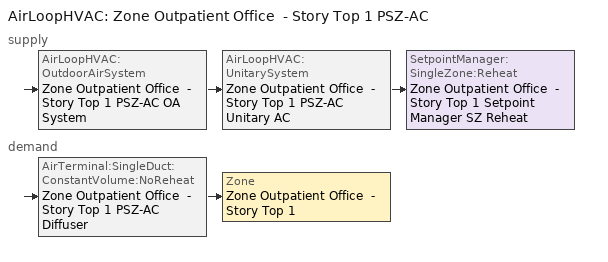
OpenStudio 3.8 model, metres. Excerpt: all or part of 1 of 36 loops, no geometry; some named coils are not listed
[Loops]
AirLoopHVAC 'Zone Outpatient Office  - Story Top 1 PSZ-AC'
 supply: AirLoopHVAC:OutdoorAirSystem 'Zone Outpatient Office  - Story Top 1 PSZ-AC OA System' > AirLoopHVAC:UnitarySystem 'Zone Outpatient Office  - Story Top 1 PSZ-AC Unitary AC' > SetpointManager:SingleZone:Reheat 'Zone Outpatient Office  - Story Top 1 Setpoint Manager SZ Reheat'
 demand: AirTerminal:SingleDuct:ConstantVolume:NoReheat 'Zone Outpatient Office  - Story Top 1 PSZ-AC Diffuser' > Zone 'Zone Outpatient Office  - Story Top 1'
[Sizing:Zone]
Zone Outpatient Office  - Story Top 1: Zone Cooling Design Supply Air Temperature Input Method=SupplyAirTemperature; Zone Cooling Design Supply Air Temperature {C}=12.7778; Zone Cooling Design Supply Air Temperature Difference {deltaC}=11.11; Zone Heating Design Supply Air Temperature Input Method=SupplyAirTemperature; Zone Heating Design Supply Air Temperature {C}=50; Zone Heating Design Supply Air Temperature Difference {deltaC}=11.11; Zone Cooling Design Supply Air Humidity Ratio {kg-H2O/kg-air}=0.0085; Zone Heating Design Supply Air Humidity Ratio {kg-H2O/kg-air}=0.008; Cooling Design Air Flow Method=DesignDay; Heating Design Air Flow Method=DesignDay; Account for Dedicated Outdoor Air System=No; Dedicated Outdoor Air System Control Strategy=NeutralSupplyAir; Dedicated Outdoor Air Low Setpoint Temperature for Design {C}=autosize; Dedicated Outdoor Air High Setpoint Temperature for Design {C}=autosize; Zone Load Sizing Method=Sensible Load Only No Latent Load; Zone Latent Cooling Design Supply Air Humidity Ratio Input Method=HumidityRatioDifference; Zone Cooling Design Supply Air Humidity Ratio Difference {kgWater/kgDryAir}=0.005; Zone Latent Heating Design Supply Air Humidity Ratio Input Method=HumidityRatioDifference; Zone Humidification Design Supply Air Humidity Ratio Difference {kgWater/kgDryAir}=0.005
[Zone equipment]
Zone Outpatient Office  - Story Top 1: Zone Outpatient Office  - Story Top 1 PSZ-AC Diffuser
[AirLoopHVAC]
Zone Outpatient Office  - Story Top 1 PSZ-AC: Availability Schedule=Zone Outpatient Office  - Story Top 1 PSZ-AC_constant_night_fan_schedule; Design Supply Air Flow Rate {m3/s}=0.212377; Design Return Air Flow Fraction of Supply Air Flow=1
[Sizing:System]
Zone Outpatient Office  - Story Top 1 PSZ-AC: Type of Load to Size On=Sensible; Design Outdoor Air Flow Rate {m3/s}=0.212377; Central Heating Maximum System Air Flow Ratio=1; Preheat Design Temperature {C}=7.22222; Preheat Design Humidity Ratio {kg-H2O/kg-Air}=0.008; Precool Design Temperature {C}=12.7778; Precool Design Humidity Ratio {kg-H2O/kg-Air}=0.008; Central Cooling Design Supply Air Temperature {C}=12.7778; Central Heating Design Supply Air Temperature {C}=50; Sizing Option=Coincident; 100% Outdoor Air in Cooling=No; 100% Outdoor Air in Heating=No; Central Cooling Design Supply Air Humidity Ratio {kg-H2O/kg-Air}=0.0085; Central Heating Design Supply Air Humidity Ratio {kg-H2O/kg-Air}=0.008; Cooling Design Air Flow Method=DesignDay; Heating Design Air Flow Method=DesignDay; System Outdoor Air Method=ZoneSum; Zone Maximum Outdoor Air Fraction=1; Cooling Supply Air Flow Rate Per Floor Area {m3/s-m2}=0.00996765; Cooling Fraction of Autosized Cooling Supply Air Flow Rate=1; Cooling Supply Air Flow Rate Per Unit Cooling Capacity {m3/s-W}=3.94755e-05; Heating Supply Air Flow Rate Per Floor Area {m3/s-m2}=0.00996765; Heating Fraction of Autosized Heating Supply Air Flow Rate=1; Heating Fraction of Autosized Cooling Supply Air Flow Rate=1; Heating Supply Air Flow Rate Per Unit Heating Capacity {m3/s-W}=3.15882e-05; Cooling Design Capacity Method=CoolingDesignCapacity; Cooling Design Capacity {W}=2697.02; Cooling Design Capacity Per Floor Area {W/m2}=234.7; Fraction of Autosized Cooling Design Capacity=1; Heating Design Capacity Method=HeatingDesignCapacity; Heating Design Capacity {W}=4598.99; Heating Design Capacity Per Floor Area {W/m2}=157; Fraction of Autosized Heating Design Capacity=1; Central Cooling Capacity Control Method=OnOff; Occupant Diversity=1
[SetpointManager:SingleZone:Reheat]
Zone Outpatient Office  - Story Top 1 Setpoint Manager SZ Reheat: Minimum Supply Air Temperature {C}=12.7778; Maximum Supply Air Temperature {C}=50; Control Zone=Zone Outpatient Office  - Story Top 1; Setpoint Node or NodeList=Zone Outpatient Office  - Story Top 1 PSZ-AC Supply Outlet Node
[Coil:Heating:Electric]
Zone Outpatient Office  - Story Top 1 PSZ-AC Electric Backup Htg Coil: Availability Schedule=Always On Discrete; Efficiency=1; Nominal Capacity {W}=8261.54
[Coil:Cooling:DX:SingleSpeed]
Zone Outpatient Office  - Story Top 1 PSZ-AC 1spd DX AC Clg Coil 15kBtu/hr 11.06SEER 16kBtu/hr 9.7SEER: Availability Schedule=Always On Discrete; Rated Total Cooling Capacity {W}=3750.29; Rated Sensible Heat Ratio=0.800646; Rated COP {W/W}=3.14722; Rated Air Flow Rate {m3/s}=0.212377; Rated Evaporator Fan Power Per Volume Flow Rate 2017 {W/(m3/s)}=773.3; Rated Evaporator Fan Power Per Volume Flow Rate 2023 {W/(m3/s)}=934.4; Total Cooling Capacity Function of Temperature Curve=DOE Ref DX Clg Coil Cool-Cap-fT; Total Cooling Capacity Function of Flow Fraction Curve=DOE Ref DX Clg Coil Cool-CAP-fFlow; Energy Input Ratio Function of Temperature Curve=DOE Ref DX Clg Coil Cool-EIR-fT; Energy Input Ratio Function of Flow Fraction Curve=DOE Ref DX Clg Coil Cool-EIR-fFlow; Part Load Fraction Correlation Curve=DOE Ref DX Clg Coil Cool-PLF-fPLR; Minimum Outdoor Dry-Bulb Temperature for Compressor Operation {C}=-25; Nominal Time for Condensate Removal to Begin {s}=0; Ratio of Initial Moisture Evaporation Rate and Steady State Latent Capacity=0; Maximum Cycling Rate {cycles/hr}=0; Latent Capacity Time Constant {s}=0; Condenser Type=AirCooled; Evaporative Condenser Effectiveness=0.9; Evaporative Condenser Air Flow Rate {m3/s}=autosize; Evaporative Condenser Pump Rated Power Consumption {W}=autosize; Crankcase Heater Capacity {W}=0; Maximum Outdoor Dry-Bulb Temperature for Crankcase Heater Operation {C}=10; Basin Heater Capacity {W/K}=0; Basin Heater Setpoint Temperature {C}=2
[Fan:OnOff]
Zone Outpatient Office  - Story Top 1 PSZ-AC Fan: Availability Schedule=Always On Discrete; Fan Total Efficiency=0.53625; Pressure Rise {Pa}=622.722; Maximum Flow Rate {m3/s}=0.212377; Motor Efficiency=0.825; Motor In Airstream Fraction=1; Fan Power Ratio Function of Speed Ratio Curve=Fan On Off Power Curve 33; Fan Efficiency Ratio Function of Speed Ratio Curve=Fan On Off Efficiency Curve 33
[AirLoopHVAC:UnitarySystem]
Zone Outpatient Office  - Story Top 1 PSZ-AC Unitary AC: Control Type=Load; Controlling Zone or Thermostat Location=Zone Outpatient Office  - Story Top 1; Dehumidification Control Type=None; Availability Schedule=Always On Discrete; Supply Fan=Zone Outpatient Office  - Story Top 1 PSZ-AC Fan; Fan Placement=DrawThrough; Supply Air Fan Operating Mode Schedule=Zone Outpatient Office  - Story Top 1 PSZ-AC_constant_night_fan_schedule; Heating Coil=Zone Outpatient Office  - Story Top 1 PSZ-AC Water Htg Coil; DX Heating Coil Sizing Ratio=1; Cooling Coil=Zone Outpatient Office  - Story Top 1 PSZ-AC 1spd DX AC Clg Coil 15kBtu/hr 11.06SEER 16kBtu/hr 9.7SEER; Use DOAS DX Cooling Coil=No; DOAS DX Cooling Coil Leaving Minimum Air Temperature {C}=2; Latent Load Control=SensibleOnlyLoadControl; Supplemental Heating Coil=Zone Outpatient Office  - Story Top 1 PSZ-AC Electric Backup Htg Coil; Supply Air Flow Rate Method During Cooling Operation=SupplyAirFlowRate; Supply Air Flow Rate During Cooling Operation {m3/s}=0.212377; Supply Air Flow Rate Method During Heating Operation=SupplyAirFlowRate; Supply Air Flow Rate During Heating Operation {m3/s}=0.212377; Supply Air Flow Rate Method When No Cooling or Heating is Required=None; No Load Supply Air Flow Rate Control Set To Low Speed=Yes; Maximum Supply Air Temperature {C}=50; Maximum Outdoor Dry-Bulb Temperature for Supplemental Heater Operation {C}=21; Ancilliary On-Cycle Electric Power {W}=0; Ancilliary Off-Cycle Electric Power {W}=0
[Controller:OutdoorAir]
Zone Outpatient Office  - Story Top 1 PSZ-AC OA System Controller: Minimum Outdoor Air Flow Rate {m3/s}=0.0221776; Maximum Outdoor Air Flow Rate {m3/s}=0.212377; Economizer Control Type=NoEconomizer; Economizer Control Action Type=ModulateFlow; Economizer Maximum Limit Dry-Bulb Temperature {C}=28; Economizer Maximum Limit Enthalpy {J/kg}=64000; Lockout Type=LockoutWithCompressor; Minimum Limit Type=FixedMinimum; Minimum Outdoor Air Schedule=Zone Outpatient Office  - Story Top 1 PSZ-AC_night_ventcycle_schedule; Controller Mechanical Ventilation=Controller Mechanical Ventilation 34; High Humidity Control=No; Heat Recovery Bypass Control Type=BypassWhenWithinEconomizerLimits; Economizer Operation Staging=InterlockedWithMechanicalCooling
[Controller:MechanicalVentilation]
Controller Mechanical Ventilation 34: Availability Schedule=Always On Discrete
[AirLoopHVAC:OutdoorAirSystem]
Zone Outpatient Office  - Story Top 1 PSZ-AC OA System: Controller=Zone Outpatient Office  - Story Top 1 PSZ-AC OA System Controller
[AirTerminal:SingleDuct:ConstantVolume:NoReheat]
Zone Outpatient Office  - Story Top 1 PSZ-AC Diffuser: Availability Schedule=Always On Discrete; Maximum Air Flow Rate {m3/s}=0.212377
[Schedule:Constant] Value=1
Always On Discrete; Zone Outpatient Office  - Story Top 1 PSZ-AC_night_ventcycle_schedule; Zone Outpatient Office  - Story Top 1 PSZ-AC_constant_night_fan_schedule
[Curve:Exponent]
Fan On Off Power Curve 33: Coefficient1 Constant=1; Coefficient2 Constant=0; Coefficient3 Constant=0; Minimum Value of x=0; Maximum Value of x=1
[Curve:Cubic] Coefficient1 Constant=1; Coefficient2 x=0; Coefficient3 x**2=0; Coefficient4 x**3=0
Name | Minimum Value of x | Maximum Value of x
Fan On Off Efficiency Curve 33 | 0 | 1
DOE Ref DX Clg Coil Cool-CAP-fFlow; DOE Ref DX Clg Coil Cool-EIR-fFlow | -100 | 100
[Curve:Biquadratic] Minimum Value of x=-100; Maximum Value of x=100; Minimum Value of y=-100; Maximum Value of y=100
Name | Coefficient1 Constant | Coefficient2 x | Coefficient3 x**2 | Coefficient4 y | Coefficient5 y**2 | Coefficient6 x*y
DOE Ref DX Clg Coil Cool-Cap-fT | 0.971212 | -0.0152755 | 0.00144345 | -0.00039321 | -6.8364e-06 | -0.000290596
DOE Ref DX Clg Coil Cool-EIR-fT | 0.286871 | 0.0239022 | -0.000810648 | 0.0134585 | 0.000338936 | -0.000487004
[Curve:Quadratic]
DOE Ref DX Clg Coil Cool-PLF-fPLR: Coefficient1 Constant=0.909496; Coefficient2 x=0.0986477; Coefficient3 x**2=-0.00819488; Minimum Value of x=0; Maximum Value of x=1
